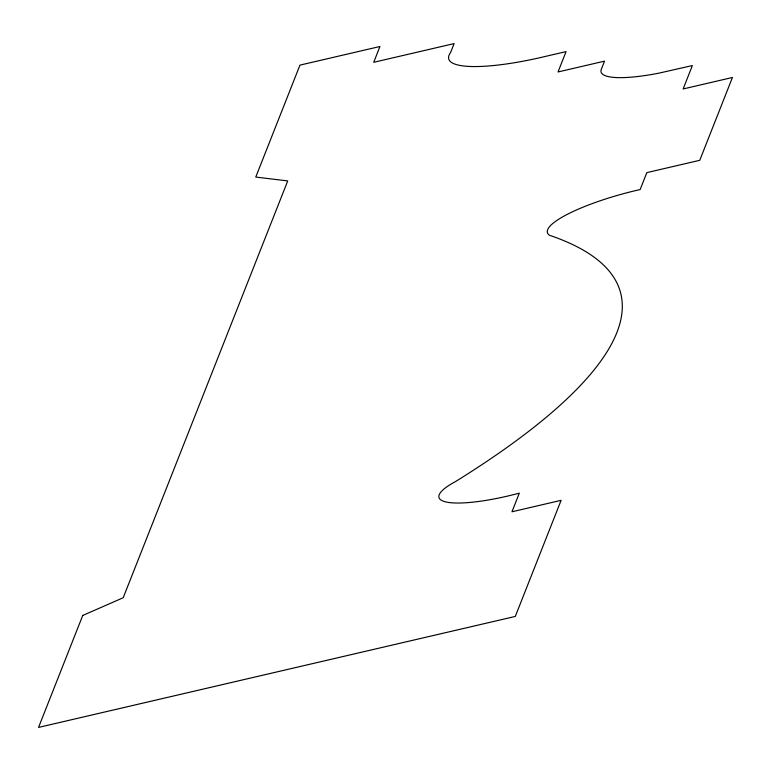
<?xml version="1.0" encoding="UTF-8"?>
<svg xmlns="http://www.w3.org/2000/svg" width="771" height="771" viewBox="0 0 771 771"><rect width="100%" height="100%" fill="white"/><g stroke="black" fill="none" stroke-linecap="round" stroke-linejoin="round"><path stroke-width="1.16" d="M82.738 615.46L38.55 727.41L515.288 616.434L561.105 500.34L511.963 511.78L519.326 493.132A78.594 16.605 -15 0 1 447.247 502.229A78.594 16.605 -15 0 1 455.757 481.422A1156.519 244.397 -15 0 0 549.453 235.251A84.617 17.887 -15 0 1 640.152 189.55L646.83 172.627L699.76 160.301L732.45 77.476L683.135 88.954L692.368 65.554L659.195 73.091A79.885 16.885 -15 0 1 601.197 69.602L604.541 61.14L558.031 71.963L566.068 51.609L539.083 57.892A107.853 22.793 -15 0 1 450.592 52.505L454.109 43.59L373.713 62.306L379.949 46.501L299.958 65.121L255.77 177.07L287.728 180.925L123.206 597.737L82.738 615.46"/></g></svg>
